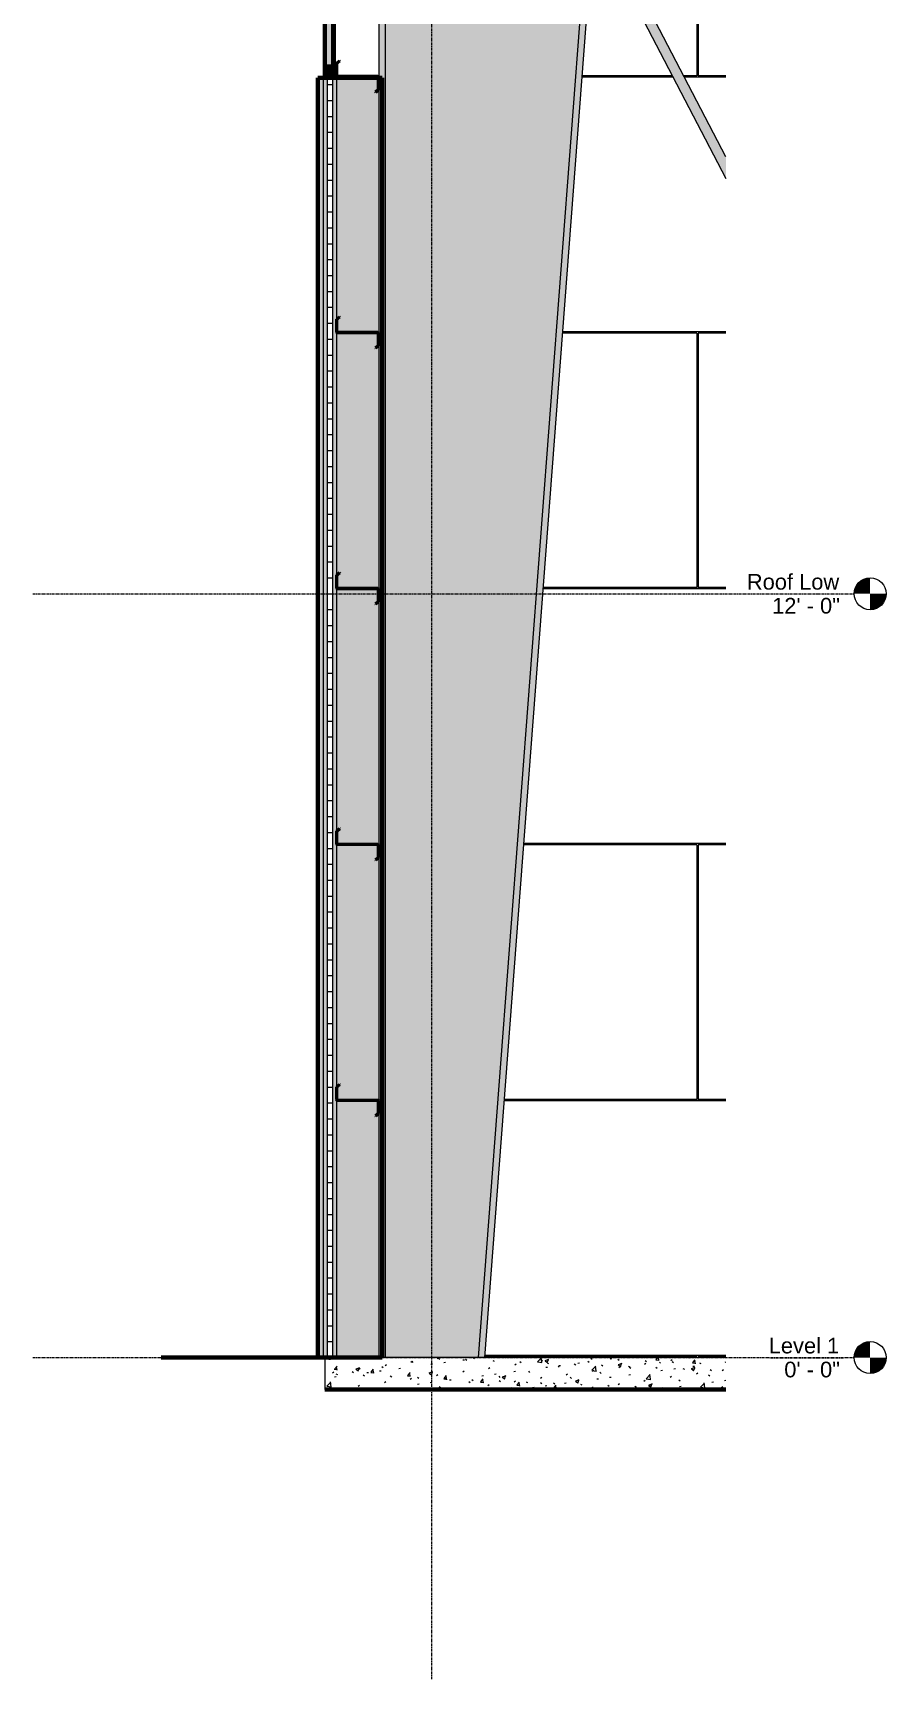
# Model space of a CAD drawing. Header units: inches. Extents: x 22688 to 23603, y -61 to 465.
# Drawn here: x 23141.7 to 23302.5, y -60.6 to 249.7 of the extents above; entities that cross this region are included whole.
import ezdxf

# ---------------------------------------------------------------- set-up
doc = ezdxf.new("R2010")
doc.units = ezdxf.units.IN
doc.header["$MEASUREMENT"] = 0
doc.linetypes.add('Grid Line 1_2_', pattern=[0.875, 0.5, -0.125, 0.125, -0.125])
for name, color, linetype, lineweight in [('A-FLOR-LEVL', 51, 'Continuous', 9), ('A-GLAZ-CWMG', 51, 'Continuous', 9), ('A-WALL', 113, 'Continuous', 18), ('A-WALL-PATT', 111, 'Continuous', 70), ('C-BLDG-PADS', 91, 'Continuous', 9), ('C-TOPO', 7, 'Continuous', 9), ('L-SITE-WALL', 31, 'Continuous', 18), ('Q-SPCQ', 91, 'Continuous', 9), ('S-BEAM', 12, 'Continuous', 9), ('S-COLS', 52, 'Continuous', 9), ('S-GRID', 1, 'Continuous', 9)]:
    doc.layers.add(name, color=color, linetype=linetype, lineweight=lineweight)
doc.styles.add('Arial', font='arial.ttf', dxfattribs={"height": 2.950599})
pattern_1 = [(45, (22007.282, 102), (-2.375879, 2.375879), []), (45, (22007.282, 105.6), (-2.375879, 2.375879), [])]

# ---------------------------------------------------------------- blocks, each defined once
blk = doc.blocks.new('Girt_Z - 8_D-757208-Section 1 - Callout 3')
at = {"layer": 'S-BEAM'}
h = blk.add_hatch(dxfattribs=at)
h.set_pattern_fill('FP_2', color=256, style=0, pattern_type=2)
h.set_pattern_definition(pattern_1)
h.paths.add_polyline_path([(21133.23, 93.77), (21133.8, 94.25), (21133.8, 96.62), (21133.75, 96.75), (21133.62, 96.8), (21125.99, 96.8), (21125.94, 96.83), (21125.91, 96.88), (21125.91, 99.2), (21126.45, 99.65), (21126.38, 99.73), (21125.8, 99.25), (21125.8, 96.88), (21125.86, 96.75), (21125.99, 96.7), (21133.62, 96.7), (21133.67, 96.67), (21133.69, 96.62), (21133.69, 94.3), (21133.16, 93.85)], flags=0)
at = {"layer": 'S-BEAM', "lineweight": 50}
for p, q in [((21126.38, 99.73), (21125.8, 99.25)), ((21125.91, 99.2), (21126.45, 99.65)), ((21126.45, 99.65), (21126.38, 99.73)), ((21125.8, 99.25), (21125.8, 96.88)), ((21125.91, 96.88), (21125.91, 99.2)), ((21133.62, 96.8), (21125.99, 96.8)), ((21125.99, 96.7), (21133.62, 96.7)), ((21133.69, 96.62), (21133.69, 94.3)), ((21133.8, 94.25), (21133.8, 96.62)), ((21133.69, 94.3), (21133.16, 93.85)), ((21133.16, 93.85), (21133.23, 93.77)), ((21133.23, 93.77), (21133.8, 94.25))]:
    blk.add_line(p, q, dxfattribs=at)
for centre, radius, start, end in [((21125.99, 96.88), 0.188, 180, 270), ((21125.99, 96.88), 0.0782, 183.0424, 270), ((21133.62, 96.62), 0.188, 0, 90), ((21133.62, 96.62), 0.0782, 2.1227, 90)]:
    blk.add_arc(centre, radius, start, end, dxfattribs=at)
blk = doc.blocks.new('Girt_Z - 8_D-757170-Section 1 - Callout 3')
at = {"layer": 'S-BEAM'}
h = blk.add_hatch(dxfattribs=at)
h.set_pattern_fill('FP_2', color=256, style=0, pattern_type=2)
h.set_pattern_definition(pattern_1)
h.paths.add_polyline_path([(21133.23, 45.52), (21133.8, 46), (21133.8, 48.37), (21133.75, 48.5), (21133.62, 48.55), (21125.99, 48.55), (21125.94, 48.58), (21125.91, 48.63), (21125.91, 50.95), (21126.45, 51.4), (21126.38, 51.48), (21125.8, 51), (21125.8, 48.63), (21125.86, 48.5), (21125.99, 48.45), (21133.62, 48.45), (21133.67, 48.42), (21133.69, 48.37), (21133.69, 46.05), (21133.16, 45.6)], flags=0)
at = {"layer": 'S-BEAM', "lineweight": 50}
for p, q in [((21126.38, 51.48), (21125.8, 51)), ((21125.8, 51), (21125.8, 48.63)), ((21125.91, 50.95), (21126.45, 51.4)), ((21125.91, 48.63), (21125.91, 50.95)), ((21126.45, 51.4), (21126.38, 51.48)), ((21133.62, 48.55), (21125.99, 48.55)), ((21125.99, 48.45), (21133.62, 48.45)), ((21133.69, 48.37), (21133.69, 46.05)), ((21133.8, 46), (21133.8, 48.37)), ((21133.69, 46.05), (21133.16, 45.6)), ((21133.16, 45.6), (21133.23, 45.52)), ((21133.23, 45.52), (21133.8, 46))]:
    blk.add_line(p, q, dxfattribs=at)
for centre, radius, start, end in [((21125.99, 48.63), 0.188, 180, 270), ((21125.99, 48.63), 0.0782, 183.0424, 270), ((21133.62, 48.37), 0.188, 0, 90), ((21133.62, 48.37), 0.0782, 2.1227, 90)]:
    blk.add_arc(centre, radius, start, end, dxfattribs=at)
blk = doc.blocks.new('Girt_Z - 8_D-790496-Section 1 - Callout 3')
at = {"layer": 'S-BEAM'}
h = blk.add_hatch(dxfattribs=at)
h.set_pattern_fill('FP_2', color=256, style=0, pattern_type=2)
h.set_pattern_definition(pattern_1)
h.paths.add_polyline_path([(21133.23, 142.02), (21133.8, 142.5), (21133.8, 144.87), (21133.75, 145), (21133.62, 145.05), (21125.99, 145.05), (21125.94, 145.08), (21125.91, 145.13), (21125.91, 147.45), (21126.45, 147.9), (21126.38, 147.98), (21125.8, 147.5), (21125.8, 145.13), (21125.86, 145), (21125.99, 144.95), (21133.62, 144.95), (21133.67, 144.92), (21133.69, 144.87), (21133.69, 142.55), (21133.16, 142.1)], flags=0)
at = {"layer": 'S-BEAM', "lineweight": 50}
for p, q in [((21126.38, 147.98), (21125.8, 147.5)), ((21125.8, 147.5), (21125.8, 145.13)), ((21125.91, 147.45), (21126.45, 147.9)), ((21125.91, 145.13), (21125.91, 147.45)), ((21126.45, 147.9), (21126.38, 147.98)), ((21133.62, 145.05), (21125.99, 145.05)), ((21125.99, 144.95), (21133.62, 144.95)), ((21133.69, 144.87), (21133.69, 142.55)), ((21133.8, 142.5), (21133.8, 144.87)), ((21133.69, 142.55), (21133.16, 142.1)), ((21133.16, 142.1), (21133.23, 142.02)), ((21133.23, 142.02), (21133.8, 142.5))]:
    blk.add_line(p, q, dxfattribs=at)
for centre, radius, start, end in [((21125.99, 145.13), 0.188, 180, 270), ((21125.99, 145.13), 0.0782, 183.0424, 270), ((21133.62, 144.87), 0.188, 0, 90), ((21133.62, 144.87), 0.0782, 2.1227, 90)]:
    blk.add_arc(centre, radius, start, end, dxfattribs=at)
blk = doc.blocks.new('Girt_Z - 8_D-V6-Section 1 - Callout 3')
at = {"layer": 'S-BEAM'}
h = blk.add_hatch(dxfattribs=at)
h.set_pattern_fill('FP_2', color=256, style=0, pattern_type=2)
h.set_pattern_definition(pattern_1)
h.paths.add_polyline_path([(21133.23, 190.27), (21133.8, 190.75), (21133.8, 193.12), (21133.75, 193.25), (21133.62, 193.3), (21125.99, 193.3), (21125.94, 193.33), (21125.91, 193.38), (21125.91, 195.7), (21126.45, 196.15), (21126.38, 196.23), (21125.8, 195.75), (21125.8, 193.38), (21125.86, 193.25), (21125.99, 193.2), (21133.62, 193.2), (21133.67, 193.17), (21133.69, 193.12), (21133.69, 190.8), (21133.16, 190.35)], flags=0)
at = {"layer": 'S-BEAM', "lineweight": 50}
for p, q in [((21126.38, 196.23), (21125.8, 195.75)), ((21125.8, 195.75), (21125.8, 193.38)), ((21125.91, 195.7), (21126.45, 196.15)), ((21125.91, 193.38), (21125.91, 195.7)), ((21126.45, 196.15), (21126.38, 196.23)), ((21133.62, 193.3), (21125.99, 193.3)), ((21125.99, 193.2), (21133.62, 193.2)), ((21133.69, 193.12), (21133.69, 190.8)), ((21133.8, 190.75), (21133.8, 193.12)), ((21133.69, 190.8), (21133.16, 190.35)), ((21133.16, 190.35), (21133.23, 190.27)), ((21133.23, 190.27), (21133.8, 190.75))]:
    blk.add_line(p, q, dxfattribs=at)
for centre, radius, start, end in [((21125.99, 193.38), 0.188, 180, 270), ((21125.99, 193.38), 0.0782, 183.0424, 270), ((21133.62, 193.12), 0.188, 0, 90), ((21133.62, 193.12), 0.0782, 2.1227, 90)]:
    blk.add_arc(centre, radius, start, end, dxfattribs=at)
blk = doc.blocks.new('Girt_Z - 8_D-V7-Section 1 - Callout 3')
at = {"layer": 'S-BEAM'}
h = blk.add_hatch(dxfattribs=at)
h.set_pattern_fill('FP_2', color=256, style=0, pattern_type=2)
h.set_pattern_definition(pattern_1)
h.paths.add_polyline_path([(21133.23, 238.52), (21133.8, 239), (21133.8, 241.37), (21133.75, 241.5), (21133.62, 241.55), (21125.99, 241.55), (21125.94, 241.58), (21125.91, 241.63), (21125.91, 243.95), (21126.45, 244.4), (21126.38, 244.48), (21125.8, 244), (21125.8, 241.63), (21125.86, 241.5), (21125.99, 241.45), (21133.62, 241.45), (21133.67, 241.42), (21133.69, 241.37), (21133.69, 239.05), (21133.16, 238.6)], flags=0)
at = {"layer": 'S-BEAM', "lineweight": 50}
for p, q in [((21126.38, 244.48), (21125.8, 244)), ((21125.8, 244), (21125.8, 241.63)), ((21125.91, 243.95), (21126.45, 244.4)), ((21125.91, 241.63), (21125.91, 243.95)), ((21126.45, 244.4), (21126.38, 244.48)), ((21133.62, 241.55), (21125.99, 241.55)), ((21125.99, 241.45), (21133.62, 241.45)), ((21133.69, 239.05), (21133.16, 238.6)), ((21133.23, 238.52), (21133.8, 239)), ((21133.69, 241.37), (21133.69, 239.05)), ((21133.8, 239), (21133.8, 241.37)), ((21133.16, 238.6), (21133.23, 238.52))]:
    blk.add_line(p, q, dxfattribs=at)
for centre, radius, start, end in [((21125.99, 241.63), 0.188, 180, 270), ((21125.99, 241.63), 0.0782, 183.0424, 270), ((21133.62, 241.37), 0.188, 0, 90), ((21133.62, 241.37), 0.0782, 2.1227, 90)]:
    blk.add_arc(centre, radius, start, end, dxfattribs=at)
blk = doc.blocks.new('Basketball_Backstop-Performance_Sports_Systems-3103-Ceiling_Hung - 27_-0_ to 27_-11 7_8_-706978-Section 1 - Callout 3')
at = {"layer": 'Q-SPCQ'}
for points in [[(21196.43, 290.5), (21196.43, 292.25), (21176, 292.25), (21175.87, 290.5), (21185.93, 290.5)], [(21196.43, 292.25), (21196.43, 294), (21176.14, 294), (21176, 292.25), (21185.93, 292.25)], [(21199.24, 222.3), (21199.24, 226.36), (21174.59, 273.67), (21174.32, 270.13), (21182.69, 254.06)]]:
    blk.add_hatch(color=256, dxfattribs=at).paths.add_polyline_path(points, flags=0)
for p, q in [((21196.43, 294), (21176.14, 294)), ((21196.43, 294), (21196.43, 292.25)), ((21196.43, 292.25), (21196.43, 290.5)), ((21175.87, 290.5), (21196.43, 290.5)), ((21199.24, 226.36), (21174.59, 273.67)), ((21174.32, 270.13), (21199.24, 222.3))]:
    blk.add_line(p, q, dxfattribs=at)
blk = doc.blocks.new('Rectangular Mullion - Profile_Polycarbonate_Lower-836515-Section 1 - Callout 3')
at = {"layer": 'A-GLAZ-CWMG'}
blk.add_hatch(color=256, dxfattribs=at).paths.add_polyline_path([(21123.42, 241.5), (21125.54, 241.5), (21125.54, 243.74), (21125.19, 243.74), (21125.19, 243.49), (21125.25, 243.49), (21125.25, 243.68), (21125.48, 243.68), (21125.48, 241.56), (21123.48, 241.56), (21123.48, 242.89), (21123.54, 242.89), (21123.54, 242.96), (21123.42, 242.96)], flags=0)
at = {"layer": 'A-GLAZ-CWMG', "lineweight": 30}
for p, q in [((21123.54, 242.96), (21123.42, 242.96)), ((21123.42, 242.96), (21123.42, 241.5)), ((21123.48, 241.56), (21123.48, 242.89)), ((21123.48, 242.89), (21123.54, 242.89)), ((21123.54, 242.89), (21123.54, 242.96)), ((21125.54, 243.74), (21125.19, 243.74)), ((21125.19, 243.74), (21125.19, 243.49)), ((21125.19, 243.49), (21125.25, 243.49)), ((21125.25, 243.49), (21125.25, 243.68)), ((21125.25, 243.68), (21125.48, 243.68)), ((21125.48, 243.68), (21125.48, 241.56)), ((21125.54, 241.5), (21125.54, 243.74)), ((21123.42, 241.5), (21125.54, 241.5)), ((21125.48, 241.56), (21123.48, 241.56))]:
    blk.add_line(p, q, dxfattribs=at)
blk = doc.blocks.new('Rectangular Mullion - Profile_Polycarbonate_Upper and left-836139-Section 1 - Callout 3')
at = {"layer": 'A-GLAZ-CWMG'}
h = blk.add_hatch(color=256, dxfattribs=at)
h.paths.add_polyline_path([(21123.42, 241.25), (21125.54, 241.25), (21125.54, 241.5), (21123.42, 241.5)], flags=0)
h.paths.add_polyline_path([(21125.48, 241.56), (21125.48, 243.68), (21125.25, 243.68), (21125.25, 243.49), (21125.19, 243.49), (21125.19, 241.56)], flags=0)
h.paths.add_polyline_path([(21123.61, 241.56), (21123.61, 243.74), (21123.42, 243.74), (21123.42, 242.96), (21123.54, 242.96), (21123.54, 242.89), (21123.48, 242.89), (21123.48, 241.56)], flags=0)
blk.add_hatch(color=256, dxfattribs=at).paths.add_polyline_path([(21125.05, 241.56), (21125.19, 241.56), (21125.19, 243.74), (21123.61, 243.74), (21123.61, 241.56), (21124.05, 241.56)], flags=0)
for p, q in [((21123.42, 243.74), (21123.61, 243.74)), ((21123.42, 243.74), (21123.42, 242.96)), ((21123.61, 243.74), (21125.19, 243.74)), ((21123.42, 241.5), (21123.42, 241.25)), ((21125.54, 241.25), (21125.54, 241.5))]:
    blk.add_line(p, q, dxfattribs=at)
blk = doc.blocks.new('Rectangular Mullion - Profile_Polycarbonate_right-836033-Section 1 - Callout 3')
at = {"layer": 'A-GLAZ-CWMG'}
h = blk.add_hatch(color=256, dxfattribs=at)
h.paths.add_polyline_path([(21123.48, 243.74), (21123.54, 243.74), (21123.54, 388.46), (21123.42, 388.46), (21123.42, 243.74)], flags=0)
h.paths.add_polyline_path([(21123.48, 388.52), (21123.54, 388.52), (21123.54, 391.23), (21123.48, 391.23), (21123.48, 389.23)], flags=0)
for points in [[(21123.54, 243.74), (21123.61, 243.74), (21123.61, 391.23), (21123.54, 391.23), (21123.54, 254.06)], [(21123.61, 243.74), (21125.19, 243.74), (21125.19, 391.23), (21123.61, 391.23), (21123.61, 244.08)], [(21125.19, 387.92), (21125.19, 387.92), (21125.19, 389.52)]]:
    blk.add_hatch(color=256, dxfattribs=at).paths.add_polyline_path(points, flags=0)
h = blk.add_hatch(color=256, dxfattribs=at)
h.paths.add_polyline_path([(21125.54, 243.74), (21125.54, 387.67), (21125.19, 387.67), (21125.19, 243.74), (21125.48, 243.74)], flags=0)
h.paths.add_polyline_path([(21125.25, 387.73), (21125.48, 387.73), (21125.48, 391.23), (21125.19, 391.23), (21125.19, 387.92), (21125.25, 387.92)], flags=0)
for p, q in [((21123.54, 388.52), (21123.54, 391.23)), ((21125.19, 387.92), (21125.19, 391.23)), ((21123.42, 243.74), (21123.42, 388.46)), ((21123.54, 243.74), (21123.54, 388.46)), ((21125.19, 387.67), (21125.19, 387.92)), ((21125.19, 243.74), (21125.19, 387.67))]:
    blk.add_line(p, q, dxfattribs=at)
blk = doc.blocks.new('Level - Level Head - Circle-15001-Section 1 - Callout 3')
at = {"layer": 'A-FLOR-LEVL'}
h = blk.add_hatch(color=256, dxfattribs=at)
edge = h.paths.add_edge_path(flags=0)
edge.add_line((21226.42, 0), (21223.42, 0))
edge.add_arc((21226.42, 0), 3, 90, 180, ccw=False)
edge.add_line((21226.42, 3), (21226.42, 0))
h = blk.add_hatch(color=256, dxfattribs=at)
edge = h.paths.add_edge_path(flags=0)
edge.add_line((21226.42, -3), (21226.42, 0))
edge.add_line((21226.42, 0), (21229.42, 0))
edge.add_arc((21226.42, 0), 3, 270, 360, ccw=False)
blk.add_circle((21226.42, 0), 3, dxfattribs=at)

msp = doc.modelspace()

# ---------------------------------------------------------------- hatches: boundary and pattern name
at = {"layer": 'A-WALL', "lineweight": 9, "transparency": 33554649}
msp.add_hatch(color=256, dxfattribs=at).paths.add_polyline_path([(23198.3, 241.56), (23198.3, 391.23), (23196.73, 391.23), (23196.73, 241.56)], flags=0)
at = {"layer": 'A-WALL-PATT', "lineweight": 9}
h = msp.add_hatch(dxfattribs=at)
h.set_pattern_fill('FP_6', color=256, style=0, pattern_type=2)
h.set_pattern_definition([(90, (22012.18, -723.5), (-193, -193), [48, -145]), (180, (22012.18, -723.5), (-2e-14, -193), [96.25, -96.75]), (270, (21915.93, -675.5), (-193, -193), [48, -145]), (180, (22012.18, -675.5), (-2e-14, -193), [96.25, -96.75]), (270, (21915.68, -675.5), (-193, -193), [48, -145]), (180, (21915.68, -675.5), (-2e-14, -193), [96.25, -96.75]), (90, (21819.43, -723.5), (-193, -193), [48, -145]), (180, (21915.68, -723.5), (-2e-14, -193), [96.25, -96.75]), (90, (21964.18, -675.25), (-193, -193), [48, -145]), (180, (22012.43, -675.25), (-2e-14, -193), [48.25, -144.75]), (180, (22012.43, -627.25), (-2e-14, -193), [48.25, -144.75]), (90, (21867.68, -675.25), (-193, -193), [48, -145]), (180, (21963.93, -675.25), (-2e-14, -193), [96.25, -96.75]), (270, (21963.93, -627.25), (-193, -193), [48, -145]), (180, (21963.93, -627.25), (-2e-14, -193), [96.25, -96.75]), (180, (21867.43, -675.25), (-2e-14, -193), [48, -145]), (270, (21867.43, -627.25), (-193, -193), [48, -145]), (180, (21867.43, -627.25), (-2e-14, -193), [48, -145]), (90, (22012.18, -627), (-193, -193), [48, -145]), (180, (22012.18, -627), (-2e-14, -193), [96.25, -96.75]), (270, (21915.93, -579), (-193, -193), [48, -145]), (180, (22012.18, -579), (-2e-14, -193), [96.25, -96.75]), (270, (21915.68, -579), (-193, -193), [48, -145]), (180, (21915.68, -579), (-2e-14, -193), [96.25, -96.75]), (270, (21819.43, -579), (-193, -193), [48, -145]), (180, (21915.68, -627), (-2e-14, -193), [96.25, -96.75]), (90, (21964.18, -578.75), (-193, -193), [48, -145]), (180, (22012.43, -578.75), (-2e-14, -193), [48.25, -144.75]), (180, (22012.43, -530.75), (-2e-14, -193), [48.25, -144.75]), (90, (21867.68, -578.75), (-193, -193), [48, -145]), (180, (21963.93, -578.75), (-2e-14, -193), [96.25, -96.75]), (270, (21963.93, -530.75), (-193, -193), [48, -145]), (180, (21963.93, -530.75), (-2e-14, -193), [96.25, -96.75]), (180, (21867.43, -578.75), (-2e-14, -193), [48, -145]), (270, (21867.43, -530.75), (-193, -193), [48, -145]), (180, (21867.43, -530.75), (-2e-14, -193), [48, -145])])
h.paths.add_polyline_path([(23251.5, 0), (23272.35, 0), (23272.35, 222.3), (23247.43, 270.13), (23226.91, 0)], flags=0)
h.paths.add_polyline_path([(23272.35, 226.36), (23272.35, 338.01), (23251.47, 340.2), (23252.67, 339.08), (23249.25, 294), (23269.54, 294), (23269.54, 290.5), (23248.98, 290.5), (23247.7, 273.67), (23257.92, 254.06)], flags=0)
h.paths.add_polyline_path([(23198.65, 241.25), (23206.8, 241.25), (23206.8, 241.37), (23206.78, 241.42), (23206.73, 241.45), (23199.1, 241.45), (23198.97, 241.5), (23198.91, 241.63), (23198.91, 244), (23199.49, 244.48), (23199.56, 244.4), (23199.02, 243.95), (23199.02, 241.63), (23199.05, 241.58), (23199.1, 241.55), (23206.73, 241.55), (23206.86, 241.5), (23206.91, 241.37), (23206.91, 287.25), (23206.34, 286.77), (23206.27, 286.85), (23206.8, 287.3), (23206.8, 289.62), (23206.78, 289.67), (23206.73, 289.7), (23199.1, 289.7), (23198.97, 289.75), (23198.91, 289.88), (23198.91, 292.25), (23199.49, 292.73), (23199.56, 292.65), (23199.02, 292.2), (23199.02, 289.88), (23199.05, 289.83), (23199.1, 289.8), (23206.73, 289.8), (23206.86, 289.75), (23206.91, 289.62), (23206.91, 335.5), (23206.34, 335.02), (23206.27, 335.1), (23206.8, 335.55), (23206.8, 337.87), (23206.78, 337.92), (23206.73, 337.95), (23199.1, 337.95), (23198.97, 338), (23198.91, 338.13), (23198.91, 340.5), (23199.49, 340.98), (23199.56, 340.9), (23199.02, 340.45), (23199.02, 338.13), (23199.05, 338.08), (23199.1, 338.05), (23206.73, 338.05), (23206.86, 338), (23206.91, 337.87), (23206.91, 376.19), (23202.66, 379.68), (23206.91, 379.5), (23206.91, 381.75), (23209.44, 379.4), (23258.77, 377.34), (23258.63, 377.4), (23258.59, 377.54), (23258.99, 387.15), (23258.97, 387.21), (23258.91, 387.24), (23256.6, 387.33), (23256.13, 386.82), (23256.05, 386.89), (23256.55, 387.44), (23258.92, 387.35), (23259.05, 387.28), (23259.1, 387.15), (23258.69, 377.53), (23258.71, 377.48), (23258.77, 377.45), (23261.08, 377.36), (23261.56, 377.87), (23261.64, 377.8), (23261.13, 377.24), (23272.35, 376.78), (23272.35, 388.29), (23198.65, 391.36), (23198.65, 241.5)], flags=0)
h.paths.add_polyline_path([(23206.34, 383.27), (23206.27, 383.35), (23206.8, 383.8), (23206.8, 386.12), (23206.78, 386.17), (23206.73, 386.2), (23199.1, 386.2), (23198.97, 386.25), (23198.91, 386.38), (23198.91, 388.75), (23199.49, 389.23), (23199.56, 389.15), (23199.02, 388.7), (23199.02, 386.38), (23199.05, 386.33), (23199.1, 386.3), (23206.73, 386.3), (23206.86, 386.25), (23206.91, 386.12), (23206.91, 383.75), (23206.73, 383.59)], flags=0)
h = msp.add_hatch(dxfattribs=at)
h.set_pattern_fill('FP_9', color=256, style=0, pattern_type=2)
h.set_pattern_definition([(0, (22007.282, 102), (0, 3), []), (90, (22007.282, 102), (-3, 2e-16), [])])
h.paths.add_polyline_path([(23198.16, 0), (23198.16, 241.25), (23197.16, 241.25), (23197.16, 0)], flags=0)
at = {"layer": 'C-BLDG-PADS'}
h = msp.add_hatch(dxfattribs=at)
h.set_pattern_fill('FP_1', color=256, style=0, pattern_type=2)
h.set_pattern_definition([(50, (22007.282, 102), (6.885997, -0.602097), [0.72, -7.92]), (355, (22007.282, 102), (-1.331756, 7.220547), [0.576, -6.336]), (100.451, (22007.856, 101.95), (5.55363, 6.61819), [0.612, -6.731]), (46.184, (22007.282, 103.92), (10.24564, -1.588925), [1.08, -11.88]), (96.636, (22008.136, 103.788), (8.97244, 9.35152), [0.918, -10.096]), (351.184, (22007.282, 103.92), (8.9732, 9.35123), [0.864, -9.504]), (21, (22008.242, 103.44), (5.730726, -3.865003), [0.72, -7.92]), (326, (22008.242, 103.44), (2.33581, 6.96088), [0.576, -6.336]), (71.451, (22008.72, 103.118), (8.065876, 3.095948), [0.612, -6.731]), (37.5, (22007.282, 102), (0.116866, 3.1954784), [0.317, -5.942, 0.317, -6.115, -6.36]), (37.5, (22007.282, 102), (0.116866, 3.1954784), [-12.691, 0.317, -6.043]), (7.5, (22007.282, 102), (2.52543, 3.786025), [0.317, -3.35, 0.317, -5.798, -2.424]), (7.5, (22007.282, 102), (2.52543, 3.786025), [-9.782, 0.317, -2.107]), (327.5, (22005.142, 102), (5.1243685, -0.216176), [0.317, -2.083, 0.317, -7.171, -9.936]), (327.5, (22005.142, 102), (5.1243685, -0.216176), [-9.888, 0.317, -9.619]), (317.5, (22004.182, 102), (5.598326, 0.96141), [0.317, -2.803, 0.317, -4.656, -7.056]), (317.5, (22004.182, 102), (5.598326, 0.96141), [-8.093, 0.317, -6.739])])
h.paths.add_polyline_path([(23272.35, -6), (23272.35, 0), (23196.73, 0), (23196.73, -6)], flags=0)
at = {"layer": 'L-SITE-WALL'}
for points in [[(23196.41, 0), (23196.41, 241.25), (23195.41, 241.25), (23195.41, 0)], [(23197.16, 0), (23197.16, 241.25), (23196.41, 241.25), (23196.41, 0)], [(23198.91, 0), (23198.91, 241.25), (23198.16, 241.25), (23198.16, 0)], [(23206.91, 0), (23206.91, 241.25), (23198.91, 241.25), (23198.91, 0)], [(23206.91, 0), (23207.54, 0), (23207.54, 241.25), (23206.91, 241.25), (23206.91, 79.76)]]:
    msp.add_hatch(color=256, dxfattribs=at).paths.add_polyline_path(points, flags=0)
at = {"layer": 'S-COLS'}
for points in [[(23208.16, 0), (23208.16, 380.58), (23206.91, 381.75), (23206.91, 241.25), (23207.54, 241.25), (23207.54, 0)], [(23225.66, 0), (23226.91, 0), (23252.67, 339.08), (23251.5, 340.17), (23231.72, 79.76)]]:
    msp.add_hatch(color=256, dxfattribs=at).paths.add_polyline_path(points, flags=0)
h = msp.add_hatch(color=256, dxfattribs=at)
h.paths.add_polyline_path([(23225.66, 0), (23251.5, 340.17), (23251.47, 340.2), (23250.65, 340.28), (23248.89, 341.72), (23249.96, 341.61), (23210.84, 378.09), (23208.16, 378.2), (23208.16, 0)], flags=0)
h.paths.add_polyline_path([(23209.44, 379.4), (23208.16, 380.58), (23208.16, 379.45)], flags=0)

# ---------------------------------------------------------------- linework, layer by layer
at = {"layer": 'A-WALL', "lineweight": 70}
for p, q in [((23196.73, 391.23), (23196.73, 241.56)), ((23198.3, 241.56), (23198.3, 391.23)), ((23196.73, 241.56), (23198.3, 241.56))]:
    msp.add_line(p, q, dxfattribs=at)
at = {"layer": 'A-WALL'}
for p, q in [((23196.41, 241.25), (23196.41, 0)), ((23197.16, 241.25), (23197.16, 0)), ((23198.16, 241.25), (23198.16, 0)), ((23198.91, 241.25), (23198.91, 0)), ((23206.91, 241.25), (23206.91, 0))]:
    msp.add_line(p, q, dxfattribs=at)
at = {"layer": 'C-BLDG-PADS', "lineweight": 18}
for p, q in [((23196.73, 0), (23196.73, -6)), ((23272.35, 0), (23207.54, 0)), ((23196.73, -6), (23272.35, -6))]:
    msp.add_line(p, q, dxfattribs=at)
at = {"layer": 'C-TOPO', "lineweight": 90}
for p, q in [((23195.41, 0), (23165.87, 0)), ((23196.73, -6.01), (23272.35, -6.01))]:
    msp.add_line(p, q, dxfattribs=at)
at = {"layer": 'C-TOPO'}
for p, q in [((23195.41, 0), (23165.87, 0)), ((23272.35, -6.01), (23196.73, -6.01))]:
    msp.add_line(p, q, dxfattribs=at)
at = {"layer": 'L-SITE-WALL'}
msp.add_line((23198.65, 387.67), (23198.65, 243.74), dxfattribs=at)
at = {"layer": 'L-SITE-WALL', "lineweight": 70}
for p, q in [((23195.41, 241.25), (23195.41, 0)), ((23207.54, 241.25), (23195.41, 241.25)), ((23207.54, 0), (23207.54, 241.25)), ((23195.41, 0), (23207.54, 0))]:
    msp.add_line(p, q, dxfattribs=at)
at = {"layer": 'S-COLS'}
for p, q in [((23208.16, 0), (23208.16, 380.58)), ((23251.5, 340.17), (23225.66, 0)), ((23226.91, 0), (23252.67, 339.08)), ((23206.91, 287.25), (23206.91, 241.37))]:
    msp.add_line(p, q, dxfattribs=at)
at = {"layer": 'S-GRID', "linetype": 'Grid Line 1_2_'}
msp.add_line((23216.91, -60.62), (23216.91, 452.54), dxfattribs=at)

# ---------------------------------------------------------------- block references
at = {"layer": 'A-FLOR-LEVL'}
for p in [(2073.11, 144), (2073.11, 0)]:
    msp.add_blockref('Level - Level Head - Circle-15001-Section 1 - Callout 3', p, dxfattribs=at)
at = {"layer": 'A-GLAZ-CWMG'}
for name in ['Rectangular Mullion - Profile_Polycarbonate_right-836033-Section 1 - Callout 3', 'Rectangular Mullion - Profile_Polycarbonate_Lower-836515-Section 1 - Callout 3', 'Rectangular Mullion - Profile_Polycarbonate_Upper and left-836139-Section 1 - Callout 3']:
    msp.add_blockref(name, (2073.11, 0), dxfattribs=at)
at = {"layer": 'Q-SPCQ'}
msp.add_blockref('Basketball_Backstop-Performance_Sports_Systems-3103-Ceiling_Hung - 27_-0_ to 27_-11 7_8_-706978-Section 1 - Callout 3', (2073.11, 0), dxfattribs=at)
at = {"layer": 'S-BEAM'}
for name in ['Girt_Z - 8_D-V7-Section 1 - Callout 3', 'Girt_Z - 8_D-V6-Section 1 - Callout 3', 'Girt_Z - 8_D-790496-Section 1 - Callout 3', 'Girt_Z - 8_D-757208-Section 1 - Callout 3', 'Girt_Z - 8_D-757170-Section 1 - Callout 3']:
    msp.add_blockref(name, (2073.11, 0), dxfattribs=at)

# ---------------------------------------------------------------- texts
at = {"layer": 'A-FLOR-LEVL', "insert": (23293.7, 3.73), "char_height": 2.951, "width": 15.876, "attachment_point": 3, "line_spacing_factor": 0.938532, "style": 'Arial', "bg_fill": 3, "box_fill_scale": 1.25, "bg_fill_color": 0, "bg_fill_transparency": 0}
msp.add_mtext('Level 1', dxfattribs=at)

# ---------------------------------------------------------------- next in the draw order: texts
at = {"layer": 'A-FLOR-LEVL', "char_height": 2.951, "attachment_point": 3, "line_spacing_factor": 0.938532, "style": 'Arial', "bg_fill": 3, "box_fill_scale": 1.25, "bg_fill_color": 0, "bg_fill_transparency": 0}
for s, insert, width in [('Roof Low', (23293.7, 147.73), 20.628), ('0\' - 0"', (23293.84, -0.78), 12.492)]:
    msp.add_mtext(s, dxfattribs=dict(at, insert=insert, width=width))

# ---------------------------------------------------------------- next in the draw order: linework, layer by layer
at = {"layer": 'A-FLOR-LEVL', "linetype": 'Grid Line 1_2_'}
msp.add_line((23141.7, 0), (23296.53, 0), dxfattribs=at)

# ---------------------------------------------------------------- next in the draw order: texts
at = {"layer": 'A-FLOR-LEVL', "insert": (23293.84, 143.22), "char_height": 2.951, "width": 15.228, "attachment_point": 3, "line_spacing_factor": 0.938532, "style": 'Arial', "bg_fill": 3, "box_fill_scale": 1.25, "bg_fill_color": 0, "bg_fill_transparency": 0}
msp.add_mtext('12\' - 0"', dxfattribs=at)

# ---------------------------------------------------------------- next in the draw order: linework, layer by layer
at = {"layer": 'A-FLOR-LEVL', "linetype": 'Grid Line 1_2_'}
msp.add_line((23141.7, 144), (23296.53, 144), dxfattribs=at)

doc.saveas('drawing.dxf')
